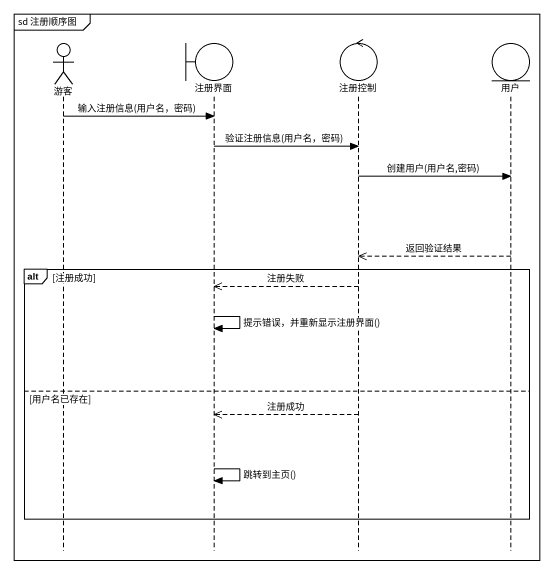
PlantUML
@startuml
mainframe sd 注册顺序图
hide footbox
actor 游客
boundary 注册界面
control 注册控制
entity 用户

游客 -> 注册界面 : 输入注册信息(用户名，密码)
注册界面 -> 注册控制 : 验证注册信息(用户名，密码)
注册控制 -> 用户 : 创建用户(用户名,密码)
用户 -->> 注册控制 : 返回验证结果
alt 注册成功
  注册控制 -->> 注册界面 : 注册失败
  注册界面 -> 注册界面 : 提示错误，并重新显示注册界面()
else 用户名已存在
  注册控制 -->> 注册界面 : 注册成功
  注册界面 -> 注册界面 : 跳转到主页()
end
@enduml
